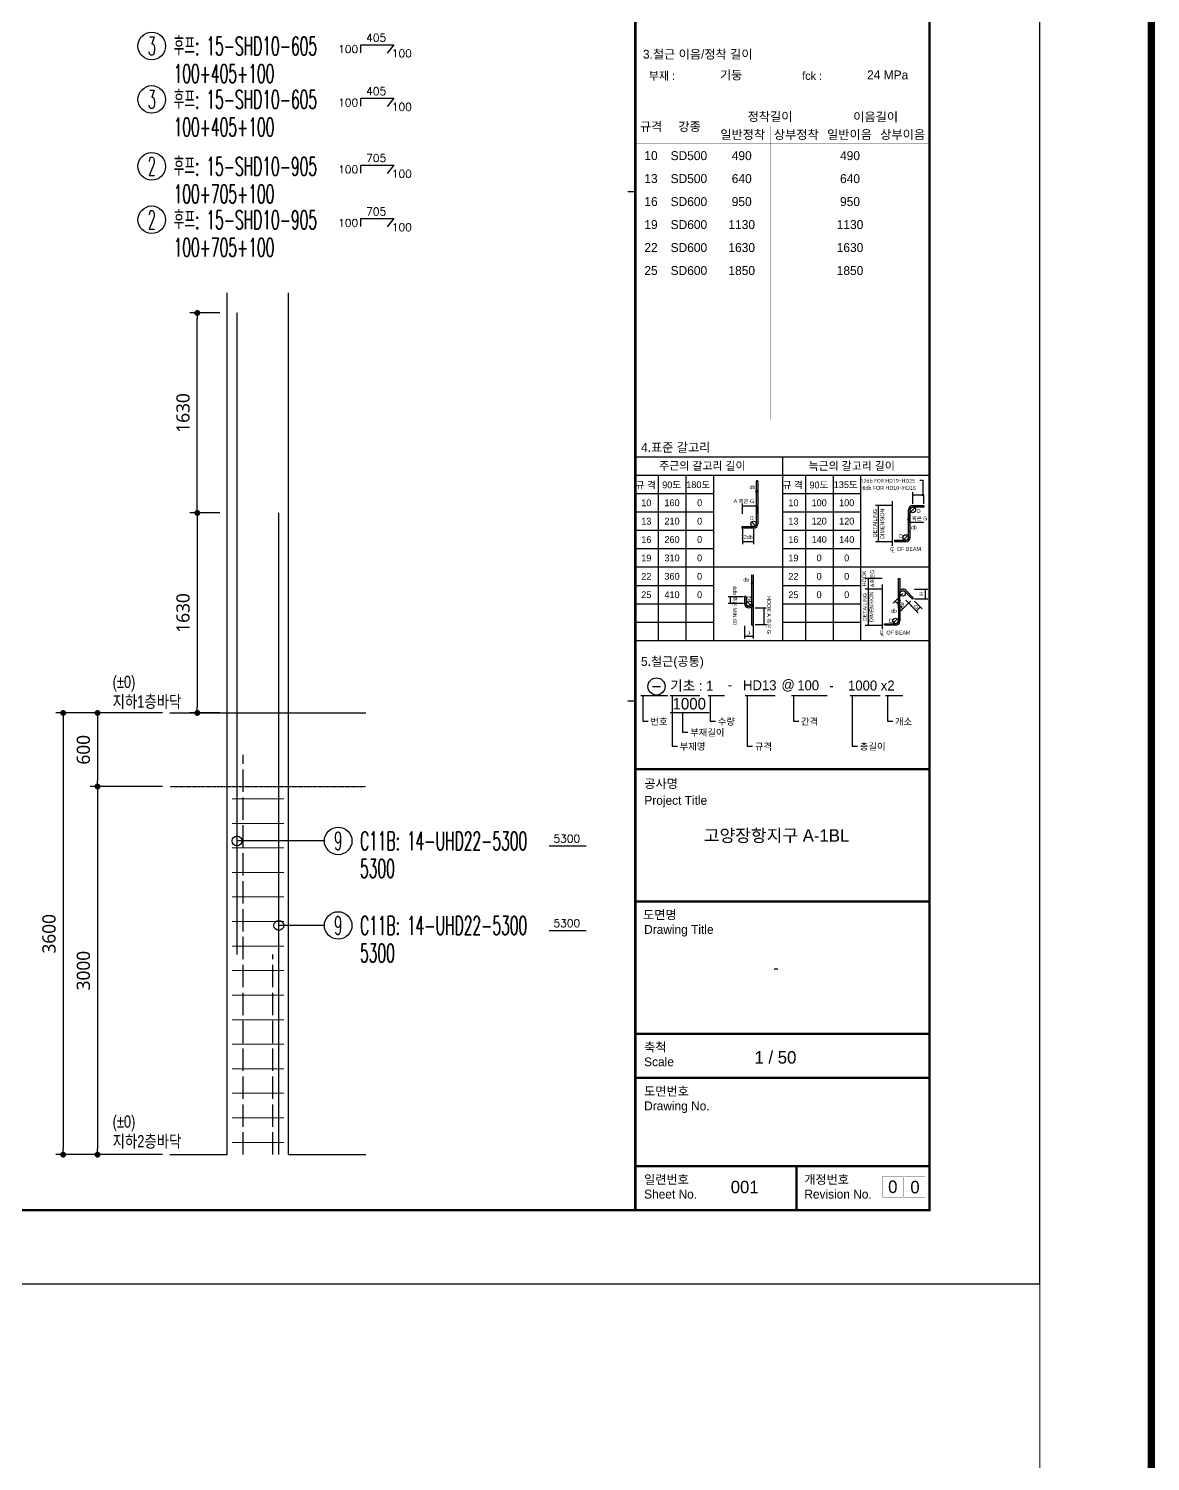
# Model space of a CAD drawing. Header units: millimetres. Extents: x 231380 to 990673, y -319231 to 132826.
# Drawn here: x 549325 to 558463, y -146395 to -134718 of the extents above; entities that cross this region are included whole.
import ezdxf
from ezdxf.enums import TextEntityAlignment as Align

# ---------------------------------------------------------------- set-up
doc = ezdxf.new("R2010")
doc.units = ezdxf.units.MM
doc.header["$LTSCALE"] = 91
doc.linetypes.add('HID', pattern=[2.5, 2, -0.5])
doc.layers.get('Defpoints').update_dxf_attribs({"color": 145})
for name, color, linetype in [('254', 254, 'Continuous'), ('AMAC-NO', 5, 'Continuous'), ('BAR', 2, 'Continuous'), ('DIM', 7, 'Continuous'), ('FORM-L', 7, 'Continuous'), ('XDIM', 7, 'Continuous'), ('XSTRUCT', 2, 'Continuous'), ('XTAG', 7, 'Continuous')]:
    doc.layers.add(name, color=color, linetype=linetype)
doc.layers.add('Main Bar', color=7, linetype='Continuous', lineweight=0)
doc.layers.add('TEXT', color=3, linetype='Continuous', lineweight=9)
doc.styles.add('ARIAL', font='malgun.ttf')
doc.styles.add('HYULL', font='Dotum.ttf')
doc.styles.add('ROMANS', font='malgun.ttf')
doc.styles.add('XRebar', font='Romans.shx', dxfattribs={"bigfont": 'whgtxt.shx'})
doc.styles.add('XRebar2', font='Romans.shx')
doc.styles.add('XRebarSheet', font='Hmkmrhd_0.ttf')
doc.styles.add('돋음', font='Dotum.ttf')
doc.dimstyles.new('60(SUB-1.8)', dxfattribs={"dimscale": 60, "dimtxt": 1.8, "dimasz": 0.8, "dimexe": 1, "dimexo": 1, "dimgap": 1, "dimtad": 1, "dimdec": 0, "dimzin": 0, "dimdsep": 46, "dimtxsty": 'ROMANS', "dimblk": 'DOT', "dimcen": 1, "dimdle": 2, "dimclrd": 6, "dimclre": 6, "dimclrt": 7, "dimazin": 0, "dimtfac": 1, "dimtdec": 0, "dimtix": 1, "dimtmove": 2, "dimatfit": 3, "dimldrblk": 'DIMDOT', "dimfxl": 0, "dimtolj": 1, "dimtzin": 0, "dimarcsym": 0})
doc.dimstyles.new('NDIM', dxfattribs={"dimtxt": 3, "dimasz": 1.5, "dimexe": 2, "dimexo": 2, "dimgap": 1, "dimtad": 1, "dimdec": 0, "dimdsep": 46, "dimlunit": 6, "dimtxsty": 'ARIAL', "dimblk": 'DOT', "dimcen": 1, "dimclrd": 256, "dimclre": 7, "dimclrt": 3, "dimadec": 0, "dimazin": 0, "dimtfac": 1, "dimtdec": 0, "dimtix": 1, "dimtmove": 2, "dimatfit": 3, "dimldrblk": 'DOT', "dimfxl": 0, "dimtvp": 1, "dimtolj": 1, "dimlwd": -1, "dimlwe": -1, "dimarcsym": 0})

# ---------------------------------------------------------------- blocks, each defined once
blk = doc.blocks.new('_Dot')
at = {"color": 0, "linetype": 'ByBlock', "lineweight": -2}
blk.add_line((-0.5, 0), (-1, 0), dxfattribs=at)
at = {"color": 0, "linetype": 'ByBlock', "const_width": 0.5}
blk.add_lwpolyline([(-0.25, 0, 1), (0.25, 0, 1)], format="xyb", close=True, dxfattribs=at)
blk = doc.blocks.new('*D37')
at = {"color": 7, "transparency": 16777216}
for p, q in [((80432, 20451), (80432, 20463)), ((80477, 20451), (80477, 20463))]:
    blk.add_line(p, q, dxfattribs=at)
at = {"transparency": 16777216}
blk.add_line((80433, 20461), (80475, 20461), dxfattribs=at)
at = {"layer": 'Defpoints', "color": 0, "transparency": 16777216}
for p in [(80432, 20449), (80477, 20461), (80477, 20449)]:
    blk.add_point(p, dxfattribs=at)
at = {"transparency": 16777216, "xscale": 1.5, "yscale": 1.5, "zscale": 1.5, "rotation": 180}
blk.add_blockref('_Dot', (80432, 20461), dxfattribs=at)
at = {"transparency": 16777216, "xscale": 1.5, "yscale": 1.5, "zscale": 1.5}
blk.add_blockref('_Dot', (80477, 20461), dxfattribs=at)
blk = doc.blocks.new('*D38')
at = {"color": 7, "transparency": 16777216}
for p, q in [((76172, 19024), (76172, 19045)), ((76217, 19024), (76217, 19045))]:
    blk.add_line(p, q, dxfattribs=at)
at = {"transparency": 16777216}
blk.add_line((76215, 19043), (76174, 19043), dxfattribs=at)
at = {"layer": 'Defpoints', "color": 0, "transparency": 16777216}
for p in [(76172, 19043), (76172, 19022), (76217, 19022)]:
    blk.add_point(p, dxfattribs=at)
at = {"transparency": 16777216, "xscale": 1.5, "yscale": 1.5, "zscale": 1.5, "rotation": 180}
blk.add_blockref('_Dot', (76172, 19043), dxfattribs=at)
at = {"transparency": 16777216, "xscale": 1.5, "yscale": 1.5, "zscale": 1.5}
blk.add_blockref('_Dot', (76217, 19043), dxfattribs=at)
blk = doc.blocks.new('*D39')
at = {"transparency": 16777216}
blk.add_line((80158, 18181), (80199, 18181), dxfattribs=at)
at = {"layer": 'Defpoints', "color": 0, "transparency": 16777216}
for p in [(80156, 18181), (80201, 18181), (80201, 18181)]:
    blk.add_point(p, dxfattribs=at)
at = {"transparency": 16777216, "xscale": 1.5, "yscale": 1.5, "zscale": 1.5, "rotation": 180}
blk.add_blockref('_Dot', (80156, 18181), dxfattribs=at)
at = {"transparency": 16777216, "xscale": 1.5, "yscale": 1.5, "zscale": 1.5}
blk.add_blockref('_Dot', (80201, 18181), dxfattribs=at)
blk = doc.blocks.new('zsdfhetshts')
blk.add_lwpolyline([(0, 0), (15120, 0), (15120, 21384), (0, 21384)], close=True)
at = {"layer": 'FORM-L', "const_width": 32.6}
blk.add_lwpolyline([(504, 504), (14616, 504), (14616, 19296), (504, 19296)], close=True, dxfattribs=at)
blk = doc.blocks.new('*D841')
at = {"layer": 'Defpoints', "color": 0, "linetype": 'Continuous', "transparency": 16777216}
for p in [(550476, -140295), (549606, -143895), (550476, -143895)]:
    blk.add_point(p, dxfattribs=at).dxf.unprotected_set("ltscale", 0)
at = {"layer": 'XDIM', "color": 6, "linetype": 'Continuous', "lineweight": -2, "transparency": 16777216}
for p, q in [((550416, -140295), (549546, -140295)), ((549606, -140343), (549606, -143847)), ((550416, -143895), (549546, -143895))]:
    blk.add_line(p, q, dxfattribs=at).dxf.unprotected_set("ltscale", 0)
at = {"layer": 'XDIM', "color": 6, "linetype": 'Continuous', "lineweight": -2, "transparency": 16777216, "xscale": 48, "yscale": 48, "zscale": 48}
for p, rotation in [((549606, -140295), 90), ((549606, -143895), 270)]:
    blk.add_blockref('_Dot', p, dxfattribs=dict(at, rotation=rotation)).dxf.unprotected_set("ltscale", 0)
at = {"layer": 'XDIM', "color": 7, "linetype": 'Continuous', "transparency": 16777216, "insert": (549491, -142095), "char_height": 108, "attachment_point": 5, "rotation": 90, "style": 'ROMANS'}
blk.add_mtext('\\A1;3600', dxfattribs=at).dxf.unprotected_set("ltscale", 0)
blk = doc.blocks.new('DIMDOT')
at = {"layer": 'DIM', "linetype": 'Continuous'}
blk.add_line((-2, 0), (2, 0), dxfattribs=at)
for radius in [0.5, 0.25]:
    blk.add_circle((0, 0), radius, dxfattribs=at)
blk = doc.blocks.new('*D837')
at = {"layer": 'Defpoints', "color": 0, "linetype": 'Continuous', "transparency": 16777216}
for p in [(550943, -138665), (550699, -140295), (550943, -140295)]:
    blk.add_point(p, dxfattribs=at).dxf.unprotected_set("ltscale", 0)
at = {"layer": 'XDIM', "color": 6, "linetype": 'Continuous', "lineweight": -2, "transparency": 16777216}
for p, q in [((550883, -138665), (550639, -138665)), ((550699, -138713), (550699, -140247)), ((550883, -140295), (550639, -140295))]:
    blk.add_line(p, q, dxfattribs=at).dxf.unprotected_set("ltscale", 0)
at = {"layer": 'XDIM', "color": 6, "linetype": 'Continuous', "lineweight": -2, "transparency": 16777216, "xscale": 48, "yscale": 48, "zscale": 48}
for p, rotation in [((550699, -138665), 90), ((550699, -140295), 270)]:
    blk.add_blockref('_Dot', p, dxfattribs=dict(at, rotation=rotation)).dxf.unprotected_set("ltscale", 0)
at = {"layer": 'XDIM', "color": 7, "linetype": 'Continuous', "transparency": 16777216, "insert": (550583, -139480), "char_height": 108, "attachment_point": 5, "rotation": 90, "style": 'ROMANS'}
blk.add_mtext('\\A1;1630', dxfattribs=at).dxf.unprotected_set("ltscale", 0)
blk = doc.blocks.new('*D838')
at = {"layer": 'Defpoints', "color": 0, "linetype": 'Continuous', "transparency": 16777216}
for p in [(550699, -137035), (550943, -137035), (550943, -138665)]:
    blk.add_point(p, dxfattribs=at).dxf.unprotected_set("ltscale", 0)
at = {"layer": 'XDIM', "color": 6, "linetype": 'Continuous', "lineweight": -2, "transparency": 16777216}
for p, q in [((550883, -137035), (550639, -137035)), ((550699, -138617), (550699, -137083)), ((550883, -138665), (550639, -138665))]:
    blk.add_line(p, q, dxfattribs=at).dxf.unprotected_set("ltscale", 0)
at = {"layer": 'XDIM', "color": 6, "linetype": 'Continuous', "lineweight": -2, "transparency": 16777216, "xscale": 48, "yscale": 48, "zscale": 48}
for p, rotation in [((550699, -137035), 90), ((550699, -138665), 270)]:
    blk.add_blockref('_Dot', p, dxfattribs=dict(at, rotation=rotation)).dxf.unprotected_set("ltscale", 0)
at = {"layer": 'XDIM', "color": 7, "linetype": 'Continuous', "transparency": 16777216, "insert": (550583, -137850), "char_height": 108, "attachment_point": 5, "rotation": 90, "style": 'ROMANS'}
blk.add_mtext('\\A1;1630', dxfattribs=at).dxf.unprotected_set("ltscale", 0)
blk = doc.blocks.new('*D839')
at = {"layer": 'Defpoints', "color": 0, "linetype": 'Continuous', "transparency": 16777216}
for p in [(550476, -140295), (549886, -140895), (550476, -140895)]:
    blk.add_point(p, dxfattribs=at).dxf.unprotected_set("ltscale", 0)
at = {"layer": 'XDIM', "color": 6, "linetype": 'Continuous', "lineweight": -2, "transparency": 16777216}
for p, q in [((550416, -140295), (549826, -140295)), ((549886, -140343), (549886, -140847)), ((550416, -140895), (549826, -140895))]:
    blk.add_line(p, q, dxfattribs=at).dxf.unprotected_set("ltscale", 0)
at = {"layer": 'XDIM', "color": 6, "linetype": 'Continuous', "lineweight": -2, "transparency": 16777216, "xscale": 48, "yscale": 48, "zscale": 48}
for p, rotation in [((549886, -140295), 90), ((549886, -140895), 270)]:
    blk.add_blockref('_Dot', p, dxfattribs=dict(at, rotation=rotation)).dxf.unprotected_set("ltscale", 0)
at = {"layer": 'XDIM', "color": 7, "linetype": 'Continuous', "transparency": 16777216, "insert": (549771, -140595), "char_height": 108, "attachment_point": 5, "rotation": 90, "style": 'ROMANS'}
blk.add_mtext('\\A1;600', dxfattribs=at).dxf.unprotected_set("ltscale", 0)
blk = doc.blocks.new('*D840')
at = {"layer": 'Defpoints', "color": 0, "linetype": 'Continuous', "transparency": 16777216}
for p in [(550476, -140895), (549886, -143895), (550476, -143895)]:
    blk.add_point(p, dxfattribs=at).dxf.unprotected_set("ltscale", 0)
at = {"layer": 'XDIM', "color": 6, "linetype": 'Continuous', "lineweight": -2, "transparency": 16777216}
for p, q in [((550416, -140895), (549826, -140895)), ((549886, -140943), (549886, -143847)), ((550416, -143895), (549826, -143895))]:
    blk.add_line(p, q, dxfattribs=at).dxf.unprotected_set("ltscale", 0)
at = {"layer": 'XDIM', "color": 6, "linetype": 'Continuous', "lineweight": -2, "transparency": 16777216, "xscale": 48, "yscale": 48, "zscale": 48}
for p, rotation in [((549886, -140895), 90), ((549886, -143895), 270)]:
    blk.add_blockref('_Dot', p, dxfattribs=dict(at, rotation=rotation)).dxf.unprotected_set("ltscale", 0)
at = {"layer": 'XDIM', "color": 7, "linetype": 'Continuous', "transparency": 16777216, "insert": (549771, -142395), "char_height": 108, "attachment_point": 5, "rotation": 90, "style": 'ROMANS'}
blk.add_mtext('\\A1;3000', dxfattribs=at).dxf.unprotected_set("ltscale", 0)
blk = doc.blocks.new('*U1118', base_point=(550215.477, -136275.7482))
at = {"layer": 'XTAG', "color": 0, "linetype": 'Continuous', "ltscale": 1.57717e-317}
blk.add_circle((550327.977, -136275.7482), 112.5, dxfattribs=at)
at = {"layer": 'XTAG', "color": 0, "linetype": 'Continuous', "ltscale": 1.57717e-317, "style": 'XRebar', "width": 0.5}
blk.add_text('2', height=150, dxfattribs=at).set_placement((550327.977, -136275.7482), align=Align.MIDDLE_CENTER)
at = {"layer": 'XTAG', "color": 0, "linetype": 'Continuous', "ltscale": 1.57717e-317, "style": 'XRebar', "width": 0.55}
for s, p in [('후프: 15-SHD10-905', (550506.102, -136275.7482)), ('100+705+100', (550506.102, -136500.7482))]:
    blk.add_text(s, height=150, dxfattribs=at).set_placement(p, align=Align.MIDDLE_LEFT)
blk = doc.blocks.new('*U1119', base_point=(550215.477, -135840.2054))
at = {"layer": 'XTAG', "color": 0, "linetype": 'Continuous', "ltscale": 1.57717e-317}
blk.add_circle((550327.977, -135840.2054), 112.5, dxfattribs=at)
at = {"layer": 'XTAG', "color": 0, "linetype": 'Continuous', "ltscale": 1.57717e-317, "style": 'XRebar', "width": 0.5}
blk.add_text('2', height=150, dxfattribs=at).set_placement((550327.977, -135840.2054), align=Align.MIDDLE_CENTER)
at = {"layer": 'XTAG', "color": 0, "linetype": 'Continuous', "ltscale": 1.57717e-317, "style": 'XRebar', "width": 0.55}
for s, p in [('후프: 15-SHD10-905', (550506.102, -135840.2054)), ('100+705+100', (550506.102, -136065.2054))]:
    blk.add_text(s, height=150, dxfattribs=at).set_placement(p, align=Align.MIDDLE_LEFT)
blk = doc.blocks.new('*U1127', base_point=(550215.477, -135294.872))
at = {"layer": 'XTAG', "color": 0, "linetype": 'Continuous', "ltscale": 1.57717e-317}
blk.add_circle((550327.977, -135294.872), 112.5, dxfattribs=at)
at = {"layer": 'XTAG', "color": 0, "linetype": 'Continuous', "ltscale": 1.57717e-317, "style": 'XRebar', "width": 0.55}
for s, p in [('후프: 15-SHD10-605', (550506.102, -135294.872)), ('100+405+100', (550506.102, -135519.872))]:
    blk.add_text(s, height=150, dxfattribs=at).set_placement(p, align=Align.MIDDLE_LEFT)
at = {"layer": 'XTAG', "color": 0, "linetype": 'Continuous', "ltscale": 1.57717e-317, "style": 'XRebar', "width": 0.5}
blk.add_text('3', height=150, dxfattribs=at).set_placement((550327.977, -135294.872), align=Align.MIDDLE_CENTER)
blk = doc.blocks.new('*U1130', base_point=(550215.477, -134859.3292))
at = {"layer": 'XTAG', "color": 0, "linetype": 'Continuous', "ltscale": 1.57717e-317}
blk.add_circle((550327.977, -134859.3292), 112.5, dxfattribs=at)
at = {"layer": 'XTAG', "color": 0, "linetype": 'Continuous', "ltscale": 1.57717e-317, "style": 'XRebar', "width": 0.5}
blk.add_text('3', height=150, dxfattribs=at).set_placement((550327.977, -134859.3292), align=Align.MIDDLE_CENTER)
at = {"layer": 'XTAG', "color": 0, "linetype": 'Continuous', "ltscale": 1.57717e-317, "style": 'XRebar', "width": 0.55}
for s, p in [('후프: 15-SHD10-605', (550506.102, -134859.3292)), ('100+405+100', (550506.102, -135084.3292))]:
    blk.add_text(s, height=150, dxfattribs=at).set_placement(p, align=Align.MIDDLE_LEFT)
blk = doc.blocks.new('*U1144', base_point=(551734.1119, -142027.1464))
at = {"layer": 'XTAG', "color": 0, "linetype": 'Continuous', "ltscale": 4.34369e-311}
blk.add_circle((551846.6119, -142027.1464), 112.5, dxfattribs=at)
at = {"layer": 'XTAG', "color": 0, "linetype": 'Continuous', "ltscale": 4.34369e-311, "style": 'XRebar', "width": 0.5}
blk.add_text('9', height=150, dxfattribs=at).set_placement((551846.6119, -142027.1464), align=Align.MIDDLE_CENTER)
at = {"layer": 'XTAG', "color": 0, "linetype": 'Continuous', "ltscale": 4.34369e-311, "style": 'XRebar', "width": 0.55}
for s, p in [('C11B: 14-UHD22-5300', (552024.7369, -142027.1464)), ('5300', (552024.7369, -142252.1464))]:
    blk.add_text(s, height=150, dxfattribs=at).set_placement(p, align=Align.MIDDLE_LEFT)
blk = doc.blocks.new('*U1145', base_point=(551734.1119, -141337.6979))
at = {"layer": 'XTAG', "color": 0, "linetype": 'Continuous', "ltscale": 4.34369e-311}
blk.add_circle((551846.6119, -141337.6979), 112.5, dxfattribs=at)
at = {"layer": 'XTAG', "color": 0, "linetype": 'Continuous', "ltscale": 4.34369e-311, "style": 'XRebar', "width": 0.5}
blk.add_text('9', height=150, dxfattribs=at).set_placement((551846.6119, -141337.6979), align=Align.MIDDLE_CENTER)
at = {"layer": 'XTAG', "color": 0, "linetype": 'Continuous', "ltscale": 4.34369e-311, "style": 'XRebar', "width": 0.55}
for s, p in [('C11B: 14-UHD22-5300', (552024.7369, -141337.6979)), ('5300', (552024.7369, -141562.6979))]:
    blk.add_text(s, height=150, dxfattribs=at).set_placement(p, align=Align.MIDDLE_LEFT)
blk = doc.blocks.new('dhs_sheet2e')
h = blk.add_hatch(color=256)
edge = h.paths.add_edge_path()
edge.add_line((76299, 21797), (76299, 20646.2))
edge.add_arc((76224.2, 20646.2), 74.7, -90, 0, ccw=False)
edge.add_line((76224.2, 20571.5), (75925.3, 20571.5))
edge.add_arc((75925.3, 20549.1), 22.4, 90, 270)
edge.add_line((75925.3, 20526.7), (76224.2, 20526.7))
edge.add_arc((76224.2, 20646.2), 119.6, 270, 360)
edge.add_line((76343.8, 20646.2), (76343.8, 21797))
edge.add_arc((76321.4, 21797), 22.4, 0, 180)
blk.add_hatch(color=256).paths.add_polyline_path([(80850.3, 21144.3), (80551.4, 21144.3, 0.4142136), (80431.9, 21024.7), (80431.9, 20621.2), (80431.9, 20277.5, -0.4142136), (80357.1, 20202.7), (80058.2, 20202.7), (80058.2, 20157.9), (80357.1, 20157.9, 0.4142136), (80476.7, 20277.5), (80476.7, 20621.2), (80476.7, 21024.7, -0.4142136), (80551.4, 21099.4), (80850.3, 21099.4)])
h = blk.add_hatch(color=256)
h.paths.add_polyline_path([(76216.8, 18481.2, -0.2277351), (76172, 18387.9), (76172, 17913.3, 1), (76216.8, 17913.3)])
h.paths.add_polyline_path([(76216.8, 19258.4, 1), (76172, 19258.4), (76172, 18481.2, -0.1833618), (76153.2, 18431.7, -0.6790836), (76150.1, 18423.9, -0.2067221), (76146.9, 18425.3, -0.6466922), (76022.6, 18481.2), (76022.6, 18660.6, 1), (75977.7, 18660.6), (75977.7, 18481.2, 1), (76216.8, 18481.2)])
h.paths.add_polyline_path([(76153.2, 18431.7, -0.0300135), (76146.9, 18425.3, 0.2067221), (76150.1, 18423.9, 0.6790836)], flags=17)
h = blk.add_hatch(color=256)
h.paths.add_polyline_path([(80200.9, 19160.1), (80156.1, 19160.1), (80156.1, 18756.6, -0.2277351), (80200.9, 18850)])
h.paths.add_polyline_path([(80156.1, 18756.6), (80156.1, 18353.1), (80156.1, 18009.4, -0.4142136), (80081.4, 17934.7), (79782.5, 17934.7), (79782.5, 17889.8), (80081.4, 17889.8, 0.4142136), (80200.9, 18009.4), (80200.9, 18353.1), (80200.9, 18756.6, -0.6681786), (80328.5, 18809.5), (80539.9, 18598.1), (80571.6, 18629.8), (80360.2, 18841.2, 0.6681786)])
at = {"color": 7}
for p, q in [((73013.1, 29664.7), (72813.3, 29664.7)), ((80551.4, 21191.6), (80551.4, 21507.4)), ((80850.3, 21191.6), (80850.3, 21435)), ((76343.8, 20916), (76343.8, 21141.7)), ((79996, 21144.3), (79533, 21144.3)), ((80431.9, 20947.5), (80431.9, 20685.3)), ((79996, 20157.9), (79533, 20157.9)), ((79720.2, 19160.1), (79257.5, 19160.1)), ((79720.2, 18876.2), (79257.5, 18876.2)), ((79720.2, 18876.2), (79257.5, 18876.2)), ((80273.9, 18754.9), (80011.4, 18492.3)), ((80591.1, 18876.2), (80958.3, 18876.2)), ((75953.1, 18660.6), (75532.2, 18660.6)), ((75953.1, 18481.2), (75532.2, 18481.2)), ((76270.6, 18361.7), (76562.3, 18361.7)), ((80485.3, 18543.5), (80222.7, 18281)), ((80488.8, 18437.8), (80698.5, 18228.1)), ((80591.1, 18607.2), (80958.3, 18607.2)), ((80594.5, 18543.5), (80804.2, 18333.8)), ((76270.6, 17913.3), (76562.3, 17913.3)), ((75977.7, 17876.9), (75977.7, 17530.5)), ((76216.8, 17876.9), (76216.8, 17530.5)), ((79720.2, 17885.5), (79257.5, 17885.5)), ((73477.6, 16230.5), (73697, 16230.5)), ((73013.1, 15831.2), (72813.3, 15831.2))]:
    blk.add_line(p, q, dxfattribs=at)
at = {"color": 7, "ltscale": 2}
for p, q in [((73013.1, 22471.6), (81003.6, 22471.6)), ((77008.3, 22471.6), (77008.3, 17477.6)), ((73013.1, 21972.2), (81003.6, 21972.2)), ((73637.3, 21972.2), (73637.3, 17477.6)), ((74386.4, 21972.2), (74386.4, 17477.6)), ((75135.6, 21972.2), (75135.6, 17477.6)), ((77632.6, 21972.2), (77632.6, 17477.6)), ((78381.7, 21972.2), (78381.7, 17477.6)), ((79130.8, 21972.2), (79130.8, 17477.6)), ((73013.1, 21472.8), (75135.6, 21472.8)), ((77008.3, 21472.8), (79130.8, 21472.8)), ((75135.6, 19475.2), (77008.3, 19475.2)), ((79130.8, 19475.2), (81003.6, 19475.2)), ((73013.1, 17477.6), (81003.6, 17477.6))]:
    blk.add_line(p, q, dxfattribs=at)
for p, q in [((76299, 21797), (76299, 20646.2)), ((76343.8, 21797), (76343.8, 20646.2)), ((80742.8, 21835.3), (80817.5, 21835.3)), ((80817.5, 21835.3), (80817.5, 21432.5)), ((80553.3, 21432.5), (80848.4, 21432.5)), ((79607.9, 21142.4), (79607.9, 20159.8)), ((80431.9, 20277.5), (80431.9, 21024.7)), ((80476.7, 20277.5), (80476.7, 21024.7)), ((80498.6, 20971.9), (80604.3, 21077.5)), ((80551.4, 21144.3), (80850.3, 21144.3)), ((80850.3, 21099.4), (80551.4, 21099.4)), ((80850.3, 21144.3), (80850.3, 21099.4)), ((76277.1, 20593.4), (76171.4, 20699.1)), ((80835.3, 20687.8), (80431.9, 20687.8)), ((75925.3, 20571.5), (76224.2, 20571.5)), ((76224.2, 20526.7), (75925.3, 20526.7)), ((80304.3, 20224.6), (80410, 20330.3)), ((80058.2, 20202.7), (80357.1, 20202.7)), ((80058.2, 20157.9), (80058.2, 20202.7)), ((80357.1, 20157.9), (80058.2, 20157.9)), ((76172, 19258.4), (76172, 18481.2)), ((76216.8, 19258.4), (76216.8, 18481.2)), ((79332.2, 19158.3), (79332.2, 18878.1)), ((79332.2, 18874.3), (79332.2, 17887.4)), ((80156.1, 18353.1), (80156.1, 18756.6)), ((80200.9, 18353.1), (80200.9, 18756.6)), ((80328.5, 18809.5), (80539.9, 18598.1)), ((80360.2, 18841.2), (80571.6, 18629.8)), ((80883.4, 18874.3), (80883.4, 18609.1)), ((75592.1, 18659.1), (75592.1, 18482.7)), ((75977.7, 18660.6), (75977.7, 18481.2)), ((76022.6, 18660.6), (76022.6, 18481.2)), ((76150.1, 18428.4), (76044.4, 18534.1)), ((76502.4, 18360.2), (76502.4, 17914.8)), ((80065.6, 18544), (80274.3, 18335.3)), ((80156.1, 18353.1), (80156.1, 18009.4)), ((80200.9, 18353.1), (80200.9, 18009.4)), ((80357.7, 18568.9), (80698.5, 18228.1)), ((80539.9, 18598.1), (80571.6, 18629.8)), ((80749.9, 18385.4), (80646.9, 18282.4)), ((79782.5, 17889.8), (79782.5, 17934.7)), ((79782.5, 17934.7), (80081.4, 17934.7)), ((80028.6, 17956.6), (80134.2, 18062.2)), ((76215.3, 17590.4), (75979.2, 17590.4)), ((80081.4, 17889.8), (79782.5, 17889.8))]:
    blk.add_line(p, q)
at = {"color": 1}
for p, q in [((76299, 21501), (76299, 21548.4)), ((76342.3, 21546.4), (76300.5, 21546.4)), ((76343.8, 21501), (76343.8, 21548.4)), ((75925.3, 20916), (75925.3, 21199.6)), ((75926.8, 21139.7), (76342.3, 21139.7)), ((75925.3, 20500.1), (75925.3, 20098.9)), ((76224.2, 20500.1), (76224.2, 20098.9)), ((76222.7, 20158.9), (75926.8, 20158.9))]:
    blk.add_line(p, q, dxfattribs=at)
at = {"linetype": 'Continuous'}
for p, q in [((79998.5, 20053.3), (79998.5, 21263.8)), ((79722.7, 17785.2), (79722.7, 18995.8))]:
    blk.add_line(p, q, dxfattribs=at)
at = {"color": 4}
for p, q in [((80156.1, 19160.1), (80200.9, 19160.1)), ((80156.1, 18756.6), (80156.1, 19160.1)), ((80200.9, 19160.1), (80200.9, 18850)), ((76172, 18387.9), (76172, 17913.3)), ((76216.8, 18481.2), (76216.8, 17913.3))]:
    blk.add_line(p, q, dxfattribs=at)
at = {"color": 1, "ltscale": 2}
for p, q in [((73160.8, 15979.6), (73897.2, 15979.6)), ((73217.3, 15979.6), (73217.3, 15288.3)), ((73955, 15979.6), (74769.1, 15979.6)), ((74011.5, 15979.6), (74011.5, 14611.4)), ((74992, 15979.6), (75438.1, 15979.6)), ((75048.5, 15979.6), (75048.5, 15288.3)), ((75998.4, 15979.6), (76812.5, 15979.6)), ((76054.9, 15979.6), (76054.9, 14611.4)), ((77253.2, 15979.6), (78222.3, 15979.6)), ((77309.7, 15979.6), (77309.7, 15288.3)), ((78846.9, 15979.6), (79661, 15979.6)), ((78903.4, 15979.6), (78903.4, 14611.4)), ((79804.8, 15979.6), (80281.2, 15979.6)), ((79861.3, 15979.6), (79861.3, 15288.3)), ((73217.3, 15288.3), (73361.3, 15288.3)), ((73955, 15525.5), (75020.4, 15525.5)), ((74296, 15525.5), (74296, 14991.1)), ((75048.5, 15288.3), (75192.5, 15288.3)), ((77309.7, 15288.3), (77453.7, 15288.3)), ((79861.3, 15288.3), (80005.3, 15288.3)), ((74296, 14991.1), (74440, 14991.1)), ((74011.5, 14611.4), (74155.5, 14611.4)), ((76054.9, 14611.4), (76198.9, 14611.4)), ((78903.4, 14611.4), (79047.4, 14611.4))]:
    blk.add_line(p, q, dxfattribs=at)
at = {"color": 30}
for p, q in [((73013.1, 6791.9), (81003.6, 6791.9)), ((73013.1, 5593.3), (81003.6, 5593.3)), ((73013.1, 3196.2), (81003.6, 3196.2))]:
    blk.add_line(p, q, dxfattribs=at)
at = {"color": 7}
blk.add_lwpolyline([(84000, 0), (84000, 59329.4), (0, 59329.4), (0, 0)], close=True, dxfattribs=at)
at = {"color": 30, "const_width": 64.9}
blk.add_lwpolyline([(81003.6, 57331.7), (2996.4, 57331.7), (2996.4, 1997.6), (81003.6, 1997.6)], close=True, dxfattribs=at)
for points in [[(73013.1, 1997.6), (73013.1, 57331.7)], [(73013.1, 13983.4), (81003.6, 13983.4)], [(73013.1, 10387.6), (81003.6, 10387.6)], [(73013.1, 6791.9), (81003.6, 6791.9)], [(73013.1, 5593.3), (81003.6, 5593.3)], [(73013.1, 3196.2), (81003.6, 3196.2)], [(77390.2, 1997.6), (77390.2, 3196.2)]]:
    blk.add_lwpolyline(points, dxfattribs=at)
at = {"color": 7, "const_width": 1.25}
for points in [[(73013.1, 33114.4), (81003.6, 33114.4)], [(75010.7, 32518), (75010.7, 33114.4)], [(77008.3, 33114.4), (77008.3, 32518)], [(79005.9, 32518), (79005.9, 33114.4)], [(73013.1, 32518), (81003.6, 32518)], [(73013.1, 31920), (81003.6, 31920)], [(73839.2, 31920), (73839.2, 23480)], [(75231.7, 31920), (75231.7, 23480)], [(78117.6, 31920), (78117.6, 23480)], [(75231.7, 31445.6), (81003.6, 31445.6)], [(76674.7, 31445.6), (76674.7, 23480)], [(79560.6, 31445.6), (79560.6, 23480)], [(73013.1, 30971.1), (81003.6, 30971.1)], [(73013.1, 30346.9), (81003.6, 30346.9)], [(73013.1, 29722.6), (81003.6, 29722.6)], [(73013.1, 29098.3), (81003.6, 29098.3)], [(73013.1, 28474.1), (81003.6, 28474.1)], [(73013.1, 27849.8), (81003.6, 27849.8)], [(73013.1, 27225.6), (81003.6, 27225.6)], [(73013.1, 26601.3), (81003.6, 26601.3)], [(73013.1, 25977.1), (81003.6, 25977.1)], [(73013.1, 25352.8), (81003.6, 25352.8)], [(73013.1, 24728.5), (81003.6, 24728.5)], [(73013.1, 24104.3), (81003.6, 24104.3)], [(73013.1, 23480), (81003.6, 23480)]]:
    blk.add_lwpolyline(points, dxfattribs=at)
at = {"ltscale": 2, "const_width": 1.25}
for points in [[(73013.1, 33114.4), (73013.1, 32518)], [(81003.6, 32518), (81003.6, 33114.4)], [(73013.1, 31595.4), (73013.1, 23480)], [(81003.6, 23480), (81003.6, 31595.4)]]:
    blk.add_lwpolyline(points, dxfattribs=at)
at = {"color": 7, "ltscale": 2, "const_width": 1.25}
blk.add_lwpolyline([(77008.3, 32518), (77008.3, 33114.4)], dxfattribs=at)
at = {"color": 1, "ltscale": 2, "const_width": 1.87}
for points in [[(79725.1, 2916.8), (79725.1, 2355), (80286.9, 2355), (80286.9, 2916.8), (79725.1, 2916.8)], [(80321.3, 2916.8), (80321.3, 2355), (80883.1, 2355), (80883.1, 2916.8), (80321.3, 2916.8)]]:
    blk.add_lwpolyline(points, dxfattribs=at)
for centre, radius in [((80817.5, 21432.5), 22.4), ((80817.5, 21432.5), 11.2), ((80551.4, 21024.7), 74.7), ((80604.3, 21077.5), 4.48), ((76171.4, 20699.1), 4.48), ((80498.6, 20971.9), 4.48), ((76277.1, 20593.4), 4.48), ((80357.1, 20277.5), 74.7), ((80410, 20330.3), 4.48), ((80304.3, 20224.6), 4.48), ((80275.7, 18756.6), 74.7), ((76044.4, 18534.1), 4.48), ((76150.1, 18428.4), 4.48), ((80081.4, 18009.4), 74.7), ((80028.6, 17956.6), 4.48), ((80134.2, 18062.2), 4.48)]:
    blk.add_circle(centre, radius)
at = {"color": 4}
for centre in [(76224.2, 20646.2), (76097.3, 18481.2)]:
    blk.add_circle(centre, 74.7, dxfattribs=at)
at = {"color": 7, "linetype": 'Continuous'}
blk.add_circle((73588.4, 16228.7), 234.1, dxfattribs=at).dxf.unprotected_set("ltscale", 0)
for centre, radius, start, end in [((76321.4, 21797), 22.4, 0, 180), ((80551.4, 21024.7), 119.6, 90, 180), ((80551.4, 21024.7), 74.7, 90, 180), ((76224.2, 20646.2), 119.6, 270, 0), ((76224.2, 20646.2), 74.7, 270, 0), ((75925.3, 20549.1), 22.4, 90, 270), ((80357.1, 20277.5), 74.7, 270, 0), ((80357.1, 20277.5), 119.6, 270, 0), ((76000.1, 18660.6), 22.4, 0, 180), ((80275.7, 18756.6), 119.6, 45, 180), ((76097.3, 18481.2), 119.6, 180, 0), ((76097.3, 18481.2), 74.7, 180, 0), ((80081.4, 18009.4), 119.6, 270, 0), ((80081.4, 18009.4), 74.7, 270, 0)]:
    blk.add_arc(centre, radius, start, end)
at = {"color": 4}
blk.add_arc((76194.4, 17913.3), 22.4, 180, 0, dxfattribs=at)
at = {"color": 1, "rotation": 180}
for p, xscale, yscale, zscale in [((76299, 21546.4), 1.5, 1.5, 1.5), ((75925.3, 21139.7), 11.98573127229489, 11.98573127229489, 11.98573127229489), ((75925.3, 20158.9), 11.98573127229489, 11.98573127229489, 11.98573127229489)]:
    blk.add_blockref('_Dot', p, dxfattribs=dict(at, xscale=xscale, yscale=yscale, zscale=zscale))
at = {"color": 1}
for p, xscale, yscale, zscale in [((76343.8, 21546.4), 1.5, 1.5, 1.5), ((76343.8, 21139.7), 1.498216409036861, 1.498216409036861, 1.498216409036861), ((76224.2, 20158.9), 11.98573127229489, 11.98573127229489, 11.98573127229489)]:
    blk.add_blockref('_Dot', p, dxfattribs=dict(at, xscale=xscale, yscale=yscale, zscale=zscale))
for p, xscale, yscale, zscale, rotation in [((80551.4, 21432.5), 14.98216409036861, 14.98216409036861, 14.98216409036861, 180), ((79607.9, 21144.3), 14.98216409036861, 14.98216409036861, 14.98216409036861, 90), ((80431.9, 20687.8), 14.98216409036861, 14.98216409036861, 14.98216409036861, 180), ((79607.9, 20157.9), 14.98216409036861, 14.98216409036861, 14.98216409036861, 270), ((79332.2, 19160.1), 14.98216409036861, 14.98216409036861, 14.98216409036861, 90), ((79332.2, 18876.2), 14.98216409036861, 14.98216409036861, 14.98216409036861, 90), ((79332.2, 18876.2), 1.872770511296076, 1.872770511296076, 1.872770511296076, 270), ((80883.4, 18876.2), 14.98216409036861, 14.98216409036861, 14.98216409036861, 90), ((75592.1, 18660.6), 11.98573127229489, 11.98573127229489, 11.98573127229489, 90), ((75592.1, 18481.2), 11.98573127229489, 11.98573127229489, 11.98573127229489, 270), ((76502.4, 18361.7), 11.98573127229489, 11.98573127229489, 11.98573127229489, 90), ((80064, 18545), 14.98216409036862, 14.98216409036862, 14.98216409036862, 135.0000000000825), ((80275.7, 18333.9), 14.98216409036862, 14.98216409036862, 14.98216409036862, 315.0000000000825), ((80645.5, 18281.1), 14.98216409036861, 14.98216409036861, 14.98216409036861, 225.0000000002524), ((80751.2, 18386.8), 14.98216409036861, 14.98216409036861, 14.98216409036861, 45.00000000025246), ((80883.4, 18607.2), 14.98216409036861, 14.98216409036861, 14.98216409036861, 270), ((76502.4, 17913.3), 11.98573127229489, 11.98573127229489, 11.98573127229489, 270), ((75977.7, 17590.4), 11.98573127229489, 11.98573127229489, 11.98573127229489, 180), ((79332.2, 17885.5), 14.98216409036861, 14.98216409036861, 14.98216409036861, 270)]:
    blk.add_blockref('_Dot', p, dxfattribs=dict(xscale=xscale, yscale=yscale, zscale=zscale, rotation=rotation))
for p, xscale, yscale, zscale in [((80850.3, 21432.5), 1.872770511296076, 1.872770511296076, 1.872770511296076), ((80850.3, 20687.8), 14.98216409036861, 14.98216409036861, 14.98216409036861), ((76216.8, 17590.4), 11.98573127229489, 11.98573127229489, 11.98573127229489)]:
    blk.add_blockref('_Dot', p, dxfattribs=dict(xscale=xscale, yscale=yscale, zscale=zscale))
at = {"color": 7, "style": 'XRebarSheet'}
for s, height, p in [('3.철근 이음/정착 길이', 242.711, (73219.2, 33284.8)), ('4.표준 갈고리', 242.71, (73168.2, 22602.8)), ('5.철근(공통)', 242.71, (73167, 16788))]:
    blk.add_text(s, height=height, dxfattribs=at).set_placement(p)
at = {"color": 3}
for s, height, style, p in [('부재 :', 220, 'XRebarSheet', (73378.9, 32707.9)), ('fck :', 220, 'XRebarSheet', (77546.2, 32707.9)), ('규격', 242.71, 'XRebarSheet', (73138.4, 31320.7)), ('강종', 242.71, 'XRebarSheet', (74182, 31320.7)), ('주근의 갈고리 길이', 217.47, 'XRebarSheet', (73661.6, 22115.7)), ('늑근의 갈고리 길이', 217.47, 'XRebarSheet', (77716.4, 22111.4)), ('규 격', 184.85, 'XRebarSheet', (73024.7, 21609.3)), ('90도', 184.85, 'XRebarSheet', (73743.9, 21612.7)), ('180도', 184.85, 'XRebarSheet', (74396.5, 21618.3)), ('규 격', 184.85, 'XRebarSheet', (77015.8, 21609.3)), ('90도', 184.85, 'XRebarSheet', (77741.9, 21610.8)), ('135도', 184.85, 'XRebarSheet', (78402.8, 21618.5)), ('기초 : 1', 271.84, 'HYULL', (73958.2, 16112.5)), ('HD13', 271.84, 'HYULL', (75937.6, 16126.4)), ('@', 271.8, 'HYULL', (76981.9, 16143.6)), ('100', 271.84, 'HYULL', (77410.5, 16124.9)), ('1000 x2', 271.84, 'HYULL', (78789.8, 16118.6)), ('-', 271.8, 'HYULL', (75524.6, 16143.6)), ('-', 271.8, 'HYULL', (78283.3, 16120.3)), ('번호', 181.22, 'XRebarSheet', (73421.4, 15184.8)), ('수량', 181.22, 'XRebarSheet', (75252.6, 15184.8)), ('간격', 181.22, 'XRebarSheet', (77513.8, 15184.8)), ('개소', 181.22, 'XRebarSheet', (80065.4, 15184.8)), ('부재길이', 181.22, 'XRebarSheet', (74500.1, 14887.6)), ('부재명', 181.22, 'XRebarSheet', (74215.6, 14507.8)), ('규격', 181.22, 'XRebarSheet', (76259, 14507.8)), ('총길이', 181.22, 'XRebarSheet', (79107.5, 14507.8))]:
    blk.add_text(s, height=height, dxfattribs=dict(at, style=style)).set_placement(p)
for s, height, style, p in [('12db FOR HD19~HD25', 104.875, 'ARIAL', (79128.8, 21763.4)), ('db', 104.88, 'HYULL', (76110.6, 21591.3)), ('6db FOR HD10~HD16', 104.875, 'HYULL', (79181.1, 21570.1)), ('A 혹은 G', 104.88, 'HYULL', (75682.6, 21210.1)), ('D', 104.9, 'HYULL', (80656, 20944.7)), ('D', 104.9, 'HYULL', (76121.8, 20758.8)), ('A 혹은 G', 104.88, 'HYULL', (80384, 20740.7)), ('12db', 104.88, 'HYULL', (75877.3, 20236.3)), ('D', 104.9, 'HYULL', (80177.8, 20262.8)), ('db', 104.88, 'HYULL', (80494.6, 20497.1)), ('C  OF BEAM', 104.88, 'HYULL', (79933.3, 19912.7)), ('L', 104.9, 'HYULL', (79978.2, 19870.3)), ('db', 104.88, 'HYULL', (75947.2, 19073.7)), ('db', 104.88, 'HYULL', (79955.9, 18229.1)), ('D', 104.9, 'HYULL', (79902.1, 17964.6)), ('J', 104.9, 'HYULL', (76052.4, 17620.3)), ('C  OF BEAM', 104.88, 'HYULL', (79646.6, 17640.3)), ('L', 104.9, 'HYULL', (79691.4, 17597.9))]:
    blk.add_text(s, height=height, dxfattribs=dict(style=style)).set_placement(p)
at = {"style": 'HYULL'}
for s, height, rotation, p in [('DETAILING', 104.88, 90, (79572.8, 20283)), ('DIMENSION', 104.88, 90, (79773.2, 20238.9)), ('HOOK', 104.88, 90, (79280.6, 18949.8)), ('A혹은G', 104.88, 90, (79503.2, 18925.5)), ('4db 혹은 MIN.60', 104.875, 270, (75662.8, 18959.9)), ('DETAILING', 104.88, 90, (79297.1, 18001.8)), ('DIMENSION', 104.88, 90, (79475.3, 17979.8)), ('H', 104.9, 90, (80828.6, 18696.9)), ('D', 104.9, 270, (76045.4, 18676.8)), ('HOOK A 혹은 G', 104.875, 270, (76588.8, 18683))]:
    blk.add_text(s, height=height, rotation=rotation, dxfattribs=at).set_placement(p)
at = {"style": 'HYULL', "width": 0.8}
for s, height, rotation, p in [('6db', 104.88, 315, (80113.5, 18528.3)), ('D', 104.9, 45, (80638.1, 18324.3))]:
    blk.add_text(s, height=height, rotation=rotation, dxfattribs=at).set_placement(p)
at = {"color": 3, "linetype": 'Continuous', "style": 'HYULL'}
e = blk.add_text('1000', height=312.13, dxfattribs=at)
e.set_placement((74023.5, 15760.5), align=Align.MIDDLE_LEFT)
e.dxf.unprotected_set("ltscale", 0)
at = {"color": 7, "style": 'XRebarSheet'}
for s, height, p in [('공사명', 241.63, (73259, 13591.6)), ('Project Title', 241.632, (73259, 13135.1)), ('도면명', 241.63, (73225, 10028.1)), ('Drawing Title', 241.632, (73252.8, 9628.5)), ('축척', 241.63, (73252.8, 6432.3)), ('Scale', 241.63, (73252.8, 6032.8)), ('도면번호', 241.63, (73252.8, 5233.8)), ('Drawing No.', 241.632, (73252.8, 4834.2)), ('일련번호', 241.63, (73252.8, 2836.6)), ('개정번호', 241.63, (77602.3, 2836.6)), ('Sheet No.', 241.63, (73252.8, 2437.1)), ('Revision No.', 241.632, (77602.3, 2437.1))]:
    blk.add_text(s, height=height, dxfattribs=at).set_placement(p, align=Align.MIDDLE_LEFT)
for base, p1, p2, picture, middle in [((80476.7, 20461.4), (80431.9, 20449.3), (80476.7, 20449.3), '*D37', (80454.3, 20461.4)), ((76172, 19043.3), (76216.8, 19021.8), (76172, 19021.8), '*D38', (76194.4, 19043.3)), ((80200.9, 18181.3), (80156.1, 18181.3), (80200.9, 18181.3), '*D39', (80178.5, 18181.3))]:
    dim = blk.add_linear_dim(base=base, p1=p1, p2=p2, text=' ', dimstyle='NDIM')
    dim.commit()
    dim.dimension.update_dxf_attribs({"geometry": picture, "text_midpoint": middle})
blk = doc.blocks.new('zdfgarse')
at = {"color": 7, "ltscale": 2}
for p, q in [((18253.3, 5243.3), (18783.9, 5243.3)), ((19252.1, 5243.3), (19782.7, 5243.3)), ((18253.3, 5118.5), (18783.9, 5118.5)), ((19252.1, 5118.5), (19782.7, 5118.5)), ((18253.3, 4993.6), (18783.9, 4993.6)), ((19252.1, 4993.6), (19782.7, 4993.6)), ((18253.3, 4868.8), (18783.9, 4868.8)), ((19252.1, 4868.8), (19782.7, 4868.8)), ((18253.3, 4743.9), (18783.9, 4743.9)), ((19252.1, 4743.9), (19782.7, 4743.9)), ((18253.3, 4619.1), (18783.9, 4619.1)), ((19252.1, 4619.1), (19782.7, 4619.1)), ((18253.3, 4494.2), (18783.9, 4494.2)), ((19252.1, 4494.2), (19782.7, 4494.2))]:
    blk.add_line(p, q, dxfattribs=at)
at = {"color": 255, "xscale": 0.25, "yscale": 0.25, "zscale": 0.25}
blk.add_blockref('dhs_sheet2e', (0, 0), dxfattribs=at)
at = {"color": 3, "style": 'XRebarSheet'}
for s, height, p in [('기둥', 60.68, (18827.8, 8180.2)), ('24 MPa', 60.68, (19826.6, 8180.2)), ('001', 84.95, (18901, 615.2))]:
    blk.add_text(s, height=height, dxfattribs=at).set_placement(p)
for s, height, p in [('정착길이', 60.68, (19167.8, 7928.2)), ('이음길이', 60.68, (19885, 7925.9)), ('일반정착', 60.68, (18982.3, 7806.1)), ('상부정착', 60.68, (19346.5, 7806.1)), ('일반이음', 60.68, (19707.4, 7806.1)), ('상부이음', 60.68, (20068.5, 7806.1)), ('10', 60.68, (18359.7, 7662.8)), ('SD500', 60.68, (18616.9, 7662.4)), ('490', 60.68, (18975.7, 7662.4)), ('490', 60.68, (19711, 7662.4)), ('13', 60.68, (18359.7, 7506.8)), ('SD500', 60.68, (18616.9, 7506.4)), ('640', 60.68, (18975.7, 7506.4)), ('640', 60.68, (19711, 7506.4)), ('16', 60.68, (18359.7, 7350.7)), ('SD600', 60.68, (18616.9, 7350.3)), ('950', 60.68, (18975.7, 7350.3)), ('950', 60.68, (19711, 7350.3)), ('19', 60.68, (18359.7, 7194.6)), ('SD600', 60.68, (18616.9, 7194.3)), ('1130', 60.68, (18975.7, 7194.3)), ('1130', 60.68, (19711, 7194.3)), ('22', 60.68, (18359.7, 7038.6)), ('SD600', 60.68, (18616.9, 7038.2)), ('1630', 60.68, (18975.7, 7038.2)), ('1630', 60.68, (19711, 7038.2)), ('25', 60.68, (18359.7, 6882.5)), ('SD600', 60.68, (18616.9, 6882.1)), ('1850', 60.68, (18975.7, 6882.1)), ('1850', 60.68, (19711, 6882.1)), ('10', 46.21, (18327.9, 5304.5)), ('160', 46.21, (18502.5, 5304.8)), ('0', 46.2, (18689.8, 5304.8)), ('10', 46.21, (19326.7, 5304.5)), ('100', 46.21, (19501.3, 5304.8)), ('100', 46.21, (19688.6, 5304.8)), ('13', 46.21, (18327.9, 5179.6)), ('210', 46.21, (18502.5, 5179.9)), ('0', 46.2, (18689.8, 5179.9)), ('13', 46.21, (19326.7, 5179.6)), ('120', 46.21, (19501.3, 5179.9)), ('120', 46.21, (19688.6, 5179.9)), ('16', 46.21, (18327.9, 5054.8)), ('260', 46.21, (18502.5, 5055.1)), ('0', 46.2, (18689.8, 5055.1)), ('16', 46.21, (19326.7, 5054.8)), ('140', 46.21, (19501.3, 5055.1)), ('140', 46.21, (19688.6, 5055.1)), ('19', 46.21, (18327.9, 4929.9)), ('310', 46.21, (18502.5, 4930.2)), ('0', 46.2, (18689.8, 4930.2)), ('19', 46.21, (19326.7, 4929.9)), ('0', 46.2, (19501.3, 4930.2)), ('0', 46.2, (19688.6, 4930.2)), ('22', 46.21, (18327.9, 4805.1)), ('360', 46.21, (18502.5, 4805.4)), ('0', 46.2, (18689.8, 4805.4)), ('22', 46.21, (19326.7, 4805.1)), ('0', 46.2, (19501.3, 4805.4)), ('0', 46.2, (19688.6, 4805.4)), ('25', 46.21, (18327.9, 4680.2)), ('410', 46.21, (18502.5, 4680.5)), ('0', 46.2, (18689.8, 4680.5)), ('25', 46.21, (19326.7, 4680.2)), ('0', 46.2, (19501.3, 4680.5)), ('0', 46.2, (19688.6, 4680.5))]:
    blk.add_text(s, height=height, dxfattribs=at).set_placement(p, align=Align.MIDDLE_CENTER)
for s, p in [('고양장항지구 A-1BL', (19212, 3046.2)), ('-', (19208.7, 2147.3)), ('1 / 50', (19204.6, 1539.8)), ('0', (20001.3, 659.2)), ('0', (20152.1, 656.9))]:
    blk.add_text(s, height=85, dxfattribs=at).set_placement(p, align=Align.MIDDLE)

msp = doc.modelspace()

# ---------------------------------------------------------------- linework, layer by layer
at = {"layer": '254', "color": 4, "linetype": 'Continuous'}
for p, q in [((551734.1, -141337.7), (551023, -141337.7)), ((551734.1, -142027.1), (551363, -142027.1))]:
    msp.add_line(p, q, dxfattribs=at)
for centre in [(551023, -141337.7), (551363, -142027.1)]:
    msp.add_circle(centre, 40, dxfattribs=at)
at = {"layer": 'BAR', "color": 3}
for points in [[(551023, -142265), (551023, -137035)], [(551363, -143895), (551363, -138665)]]:
    msp.add_lwpolyline(points, dxfattribs=at)
at = {"layer": 'BAR', "color": 8, "linetype": 'HID'}
for points in [[(551073, -143895), (551073, -140635)], [(551313, -143895), (551313, -142265)]]:
    msp.add_lwpolyline(points, dxfattribs=at)
at = {"layer": 'Main Bar', "color": 30, "linetype": 'Continuous'}
for p, q in [((550983, -140995), (551403, -140995)), ((550983, -141195), (551403, -141195)), ((550983, -141395), (551403, -141395)), ((550983, -141595), (551403, -141595)), ((550983, -141795), (551403, -141795)), ((550983, -141995), (551403, -141995)), ((550983, -142195), (551403, -142195)), ((550983, -142395), (551403, -142395)), ((550983, -142595), (551403, -142595)), ((550983, -142795), (551403, -142795)), ((550983, -142995), (551403, -142995)), ((550983, -143195), (551403, -143195)), ((550983, -143395), (551403, -143395)), ((550983, -143595), (551403, -143595)), ((550983, -143795), (551403, -143795))]:
    msp.add_line(p, q, dxfattribs=at).dxf.unprotected_set("ltscale", 0)
at = {"layer": 'XDIM', "color": 250, "linetype": 'Continuous', "ltscale": 5e-324}
for p, q in [((552158.8, -134859.3), (552158.8, -134859.3)), ((552158.8, -135294.9), (552158.8, -135294.9)), ((552158.8, -135840.2), (552158.8, -135840.2)), ((552158.8, -136275.7), (552158.8, -136275.7)), ((553715.4, -141369.2), (553715.4, -141369.2)), ((553715.4, -142058.6), (553715.4, -142058.6))]:
    msp.add_line(p, q, dxfattribs=at)
at = {"layer": 'XDIM', "color": 1, "linetype": 'Continuous', "ltscale": 5e-324}
for points in [[(552032.4, -134915.2), (552032.4, -134849.9), (552299.9, -134849.9), (552244.6, -134917.5)], [(552032.4, -135350.7), (552032.4, -135285.5), (552299.9, -135285.5), (552244.6, -135353.1)], [(552032.4, -135896.1), (552032.4, -135830.8), (552299.9, -135830.8), (552244.6, -135898.4)], [(552032.4, -136331.6), (552032.4, -136266.3), (552299.9, -136266.3), (552244.6, -136334)], [(553564.8, -141378), (553868.3, -141378)], [(553564.8, -142067.5), (553868.3, -142067.5)]]:
    msp.add_lwpolyline(points, dxfattribs=at)
at = {"layer": 'XSTRUCT', "color": 5, "linetype": 'Continuous'}
for p, q in [((550943, -143895), (550943, -136871.1)), ((551443, -143895), (551443, -136871.1)), ((550475.9, -140295), (552072.6, -140295)), ((550475.9, -143895), (550943, -143895)), ((551443, -143895), (552072.6, -143895))]:
    msp.add_line(p, q, dxfattribs=at).dxf.unprotected_set("ltscale", 0)
at = {"layer": 'XSTRUCT', "color": 8, "linetype": 'HID'}
msp.add_line((550475.9, -140895), (552072.6, -140895), dxfattribs=at).dxf.unprotected_set("ltscale", 0)

# ---------------------------------------------------------------- block references
at = {"xscale": 1.199999996698919, "yscale": 1.199999996698919, "zscale": 1.199999996698919}
msp.add_blockref('zdfgarse', (532363.6, -144947.8), dxfattribs=at)
at = {"layer": 'TEXT', "color": 4, "xscale": 1.8, "yscale": 1.8, "zscale": 1.8}
msp.add_blockref('zsdfhetshts', (557563.6, -165640.2), dxfattribs=at)
at = {"layer": 'XTAG', "color": 30, "linetype": 'Continuous', "ltscale": 2.33129e-317}
for name, p in [('*U1130', (550215.5, -134859.3)), ('*U1127', (550215.5, -135294.9)), ('*U1119', (550215.5, -135840.2)), ('*U1118', (550215.5, -136275.7))]:
    msp.add_blockref(name, p, dxfattribs=at)
at = {"layer": 'XTAG', "color": 210, "linetype": 'Continuous', "ltscale": 2.33129e-317}
for name, p in [('*U1145', (551734.1, -141337.7)), ('*U1144', (551734.1, -142027.1))]:
    msp.add_blockref(name, p, dxfattribs=at)

# ---------------------------------------------------------------- texts
at = {"layer": 'AMAC-NO', "color": 2, "style": '돋음', "width": 0.8}
for s, p in [('(%%P0)', (550008.9, -140091.4)), ('지하1층바닥', (550008.9, -140252)), ('(%%P0)', (550008.9, -143675.1)), ('지하2층바닥', (550008.9, -143835.7))]:
    msp.add_text(s, height=100, dxfattribs=at).set_placement(p)
at = {"layer": 'XDIM', "color": 3, "linetype": 'Continuous', "ltscale": 5e-324, "style": 'XRebar2'}
for p in [(552008.3, -134884.6), (552008.3, -135320.2), (552008.3, -135865.5), (552008.3, -136301)]:
    msp.add_text('100', height=63, dxfattribs=at).set_placement(p, align=Align.MIDDLE_RIGHT)
for s, p in [('405', (552155.9, -134842.3)), ('405', (552155.9, -135277.8)), ('705', (552155.9, -135823.2)), ('705', (552155.9, -136258.7)), ('5300', (553710.1, -141369.8)), ('5300', (553710.1, -142059.2))]:
    msp.add_text(s, height=63, dxfattribs=at).set_placement(p, align=Align.BOTTOM_CENTER)
for p in [(552283.4, -134888.1), (552283.4, -135323.7), (552283.4, -135869), (552283.4, -136304.6)]:
    msp.add_text('100', height=63, dxfattribs=at).set_placement(p, align=Align.TOP_LEFT)

# ---------------------------------------------------------------- dimensions: what is measured, and where the dimension line sits
at = {"layer": 'XDIM', "color": 4, "linetype": 'Continuous'}
for p1, p2, distance, picture, middle in [((550943, -138665), (550943, -137035), 243.5, '*D838', (550583.4, -137850)), ((550943, -138665), (550943, -140295), -243.5, '*D837', (550583.4, -139480)), ((550475.9, -140295), (550475.9, -143895), -869.4, '*D841', (549490.6, -142095)), ((550475.9, -140295), (550475.9, -140895), -589.4, '*D839', (549770.6, -140595)), ((550475.9, -140895), (550475.9, -143895), -589.4, '*D840', (549770.6, -142395))]:
    dim = msp.add_aligned_dim(p1=p1, p2=p2, distance=distance, dimstyle='60(SUB-1.8)', dxfattribs=at)
    dim.commit()
    dim.dimension.update_dxf_attribs({"geometry": picture, "text_midpoint": middle})
    dim.dimension.dxf.unprotected_set("ltscale", 0)

doc.saveas('drawing.dxf')
